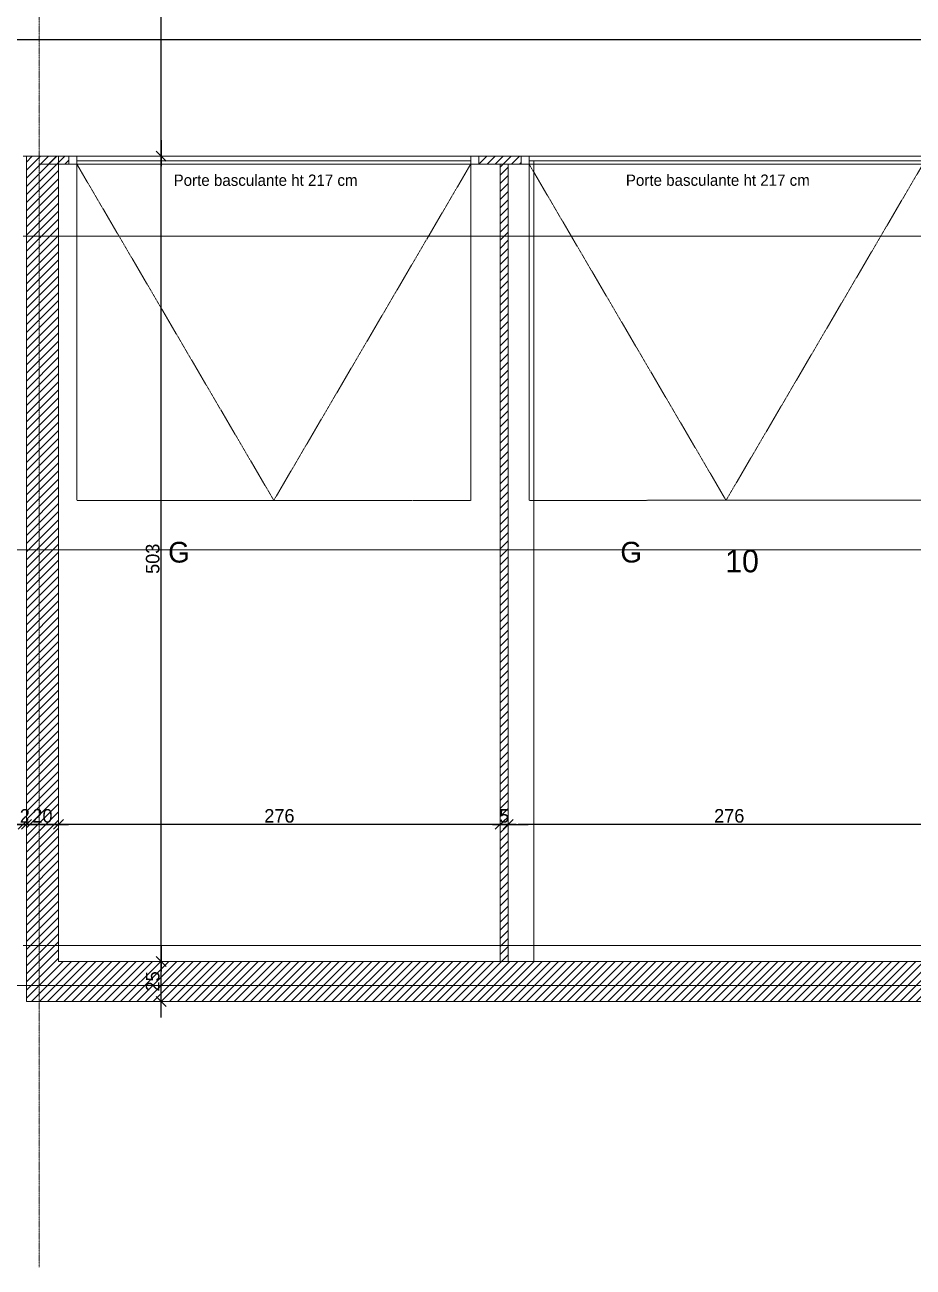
# Model space of a CAD drawing. Header units: millimetres. Extents: x -26249 to 60250, y -21218 to 23336.
# Drawn here: x 14526 to 15081, y -10677 to -9901 of the extents above; entities that cross this region are included whole.
import ezdxf

# ---------------------------------------------------------------- set-up
doc = ezdxf.new("R2010")
doc.units = ezdxf.units.MM
for name, pattern in [('ISO-02', [0.75, 0.6, -0.15]), ('Style de ligne -1', [0.41664, 0.20828, -0.20836]), ('Style de ligne -6', [1.04164, 0.625, -0.20828, 0.06943, -0.13893]), ('VW-01', [0.41656, 0.20828, -0.20828])]:
    doc.linetypes.add(name, pattern=pattern)
for name, color, linetype, lineweight, true_color in [('B BATI-structure', 1, 'VW-01', 18, 0xff0000), ('C ANNOTATIONS-axes', 1, 'ISO-02', 13, 0xff0000), ('C ANNOTATIONS-axes horizontaux', 1, 'Style de ligne -1', 13, 0xff0000)]:
    doc.layers.add(name, color=color, linetype=linetype, lineweight=lineweight, true_color=true_color)
for name, color, linetype, lineweight in [('B GÈnÈral_Hatch', 7, 'Continuous', 5), ('B Général', 7, 'Continuous', 5), ('C ANNOTATIONS-cotation', 7, 'Continuous', 5), ('C ANNOTATIONS-prestations', 7, 'Continuous', 5)]:
    doc.layers.add(name, color=color, linetype=linetype, lineweight=lineweight)
doc.styles.add('Arial', font='arial.ttf')
doc.styles.add('Eurostile', font='')
doc.styles.get('Eurostile').set_extended_font_data('Eurostile')
doc.dimstyles.new('100é', dxfattribs={"dimtxt": 20.229601, "dimasz": 6.232178, "dimexe": 10, "dimexo": 25, "dimgap": 1, "dimtad": 1, "dimdec": 1, "dimtxsty": 'Arial', "dimblk": 'VW_SLASH', "dimblk1": 'VW_SLASH', "dimblk2": 'VW_SLASH', "dimcen": 0, "dimdle": 10, "dimazin": 0, "dimtfac": 1, "dimtdec": 1, "dimtix": 1, "dimtmove": 0, "dimatfit": 0, "dimldrblk": 'VW_FILLEDARROW', "dimfxl": 25, "dimfxlon": 1, "dimfrac": 2, "dimtolj": 1, "dimarcsym": 0})
pattern_1 = [(45, (8317.1126, -13762.2883), (2.4253472, -2.6458333), [])]

# ---------------------------------------------------------------- blocks, each defined once
blk = doc.blocks.new('Parking Spaces')
at = {"layer": 'B Général', "color": 7, "linetype": 'Continuous', "lineweight": 5}
for p, q in [((0, 0), (0, 500)), ((260, 0), (260, 500)), ((0, 0), (260, 0))]:
    blk.add_line(p, q, dxfattribs=at)
at = {"layer": 'B Général', "color": 7, "extrusion": (0, 0, -1), "insert": (130, 250), "char_height": 14.118, "attachment_point": 5, "text_direction": (-1, 0, 0), "line_spacing_factor": 0.894142, "style": 'Eurostile'}
blk.add_mtext('10', dxfattribs=at)
blk = doc.blocks.new('Porte basculante ht200cm')
at = {"layer": 'B Général', "color": 7, "linetype": 'Style de ligne -1', "lineweight": 5}
for p, q in [((-123, -2.5), (0, -212.5)), ((0, -212.5), (123, -2.5))]:
    blk.add_line(p, q, dxfattribs=at)
at = {"layer": 'B Général', "color": 7, "linetype": 'Continuous', "lineweight": 5, "flags": 128}
for points in [[(-128, 2.5), (128, 2.5), (128, -2.5), (-128, -2.5)], [(-123, 2.5), (123, 2.5), (123, -0.5), (-123, -0.5)]]:
    blk.add_lwpolyline(points, close=True, dxfattribs=at)
at = {"layer": 'B Général', "flags": 128}
for points in [[(-128, 2.5), (-123, 2.5), (-123, -2.5), (-128, -2.5)], [(123, 2.5), (128, 2.5), (128, -2.5), (123, -2.5)]]:
    blk.add_lwpolyline(points, close=True, dxfattribs=at)
at = {"layer": 'B Général', "color": 7, "linetype": 'Style de ligne -1', "lineweight": 5, "flags": 128}
blk.add_lwpolyline([(-123, -2.5), (123, -2.5), (123, -212.5), (-123, -212.5)], close=True, dxfattribs=at)
at = {"layer": 'B Général', "insert": (-66, -238.42), "char_height": 12.94, "attachment_point": 1, "line_spacing_factor": 0.894142, "style": 'Eurostile'}
blk.add_mtext('G', dxfattribs=at)
at = {"layer": 'C ANNOTATIONS-prestations', "insert": (-62.58, -8.98), "char_height": 7.059, "attachment_point": 1, "line_spacing_factor": 0.894142, "style": 'Eurostile'}
blk.add_mtext('Porte basculante ht 217 cm', dxfattribs=at)
blk = doc.blocks.new('axes 2')
at = {"layer": 'B Général', "color": 1, "linetype": 'Style de ligne -6', "lineweight": 13, "flags": 128}
blk.add_lwpolyline([(-1391, 1361.07), (-1391, 1277.57), (-1447.925, 1228.57), (-1447.925, -1373.93)], dxfattribs=at)
at = {"layer": 'C ANNOTATIONS-axes horizontaux', "color": 5, "true_color": 0x0000ff}
for p, q in [((4705, -925.93), (-4705, -925.93)), ((4705, -1197.93), (-4705, -1197.93))]:
    blk.add_line(p, q, dxfattribs=at)
blk = doc.blocks.new('VW_SLASH')
at = {"color": 0, "linetype": 'ByBlock', "lineweight": -2}
blk.add_line((1.6, 0), (-1, 0), dxfattribs=at)
at = {"color": 0, "linetype": 'Continuous', "lineweight": 20, "flags": 128}
blk.add_lwpolyline([(0.5, 0.5), (-0.5, -0.5)], dxfattribs=at)
blk = doc.blocks.new('*D759')
at = {"layer": 'C ANNOTATIONS-cotation', "color": 0, "linetype": 'Continuous', "lineweight": -2, "transparency": 16777216}
blk.add_line((15367.36, -9910.29), (13344.31, -9910.29), dxfattribs=at)
at = {"layer": 'Defpoints', "color": 0, "linetype": 'Continuous', "transparency": 16777216}
for p in [(13338.08, -9910.29), (15373.6, -9932.9), (13338.08, -9972.84)]:
    blk.add_point(p, dxfattribs=at)
at = {"layer": 'C ANNOTATIONS-cotation', "color": 0, "linetype": 'Continuous', "lineweight": -2, "transparency": 16777216, "xscale": 6.232177734375, "yscale": 6.232177734375, "zscale": 6.232177734375, "rotation": 180}
blk.add_blockref('VW_SLASH', (13338.08, -9910.29), dxfattribs=at)
at = {"layer": 'C ANNOTATIONS-cotation', "color": 0, "linetype": 'Continuous', "lineweight": -2, "transparency": 16777216, "xscale": 6.232177734375, "yscale": 6.232177734375, "zscale": 6.232177734375}
blk.add_blockref('VW_SLASH', (15373.6, -9910.29), dxfattribs=at)
at = {"layer": 'C ANNOTATIONS-cotation', "color": 0, "linetype": 'Continuous', "lineweight": 5, "transparency": 16777216, "insert": (14355.84, -9905.05), "char_height": 8.471, "attachment_point": 5, "style": 'Eurostile'}
blk.add_mtext('\\A1;2036', dxfattribs=at)
blk = doc.blocks.new('VW_FILLEDARROW')
at = {"linetype": 'Continuous', "lineweight": 0}
blk.add_hatch(color=0, dxfattribs=at).paths.add_polyline_path([(-1.6, 0.43), (0, 0), (-1.6, -0.43)])
at = {"color": 0, "linetype": 'Continuous', "lineweight": 5, "flags": 128}
blk.add_lwpolyline([(-1.6, 0.43), (0, 0), (-1.6, -0.43)], close=True, dxfattribs=at)
blk = doc.blocks.new('*D765')
at = {"layer": 'C ANNOTATIONS-cotation', "color": 0, "linetype": 'Continuous', "lineweight": -2, "transparency": 16777216}
blk.add_line((14611.11, -9976.67), (14611.11, -9388.13), dxfattribs=at)
at = {"layer": 'Defpoints', "color": 0, "linetype": 'Continuous', "transparency": 16777216}
for p in [(14547, -9381.9), (14611.11, -9381.9), (14510, -9982.9)]:
    blk.add_point(p, dxfattribs=at)
at = {"layer": 'C ANNOTATIONS-cotation', "color": 0, "linetype": 'Continuous', "lineweight": -2, "transparency": 16777216, "xscale": 6.232177734375, "yscale": 6.232177734375, "zscale": 6.232177734375}
for p, rotation in [((14611.11, -9381.9), 90), ((14611.11, -9982.9), 270)]:
    blk.add_blockref('VW_SLASH', p, dxfattribs=dict(at, rotation=rotation))
at = {"layer": 'C ANNOTATIONS-cotation', "color": 0, "linetype": 'Continuous', "lineweight": 5, "transparency": 16777216, "insert": (14605.88, -9682.4), "char_height": 8.471, "attachment_point": 5, "rotation": 90, "style": 'Eurostile'}
blk.add_mtext('\\A1;601', dxfattribs=at)
blk = doc.blocks.new('*D766')
at = {"layer": 'C ANNOTATIONS-cotation', "color": 0, "linetype": 'Continuous', "lineweight": -2, "transparency": 16777216}
blk.add_line((14611.11, -10479.67), (14611.11, -9989.13), dxfattribs=at)
at = {"layer": 'Defpoints', "color": 0, "linetype": 'Continuous', "transparency": 16777216}
for p in [(14510, -9982.9), (14611.11, -9982.9), (14547, -10485.9)]:
    blk.add_point(p, dxfattribs=at)
at = {"layer": 'C ANNOTATIONS-cotation', "color": 0, "linetype": 'Continuous', "lineweight": -2, "transparency": 16777216, "xscale": 6.232177734375, "yscale": 6.232177734375, "zscale": 6.232177734375}
for p, rotation in [((14611.11, -9982.9), 90), ((14611.11, -10485.9), 270)]:
    blk.add_blockref('VW_SLASH', p, dxfattribs=dict(at, rotation=rotation))
at = {"layer": 'C ANNOTATIONS-cotation', "color": 0, "linetype": 'Continuous', "lineweight": 5, "transparency": 16777216, "insert": (14605.88, -10234.4), "char_height": 8.471, "attachment_point": 5, "rotation": 90, "style": 'Eurostile'}
blk.add_mtext('\\A1;503', dxfattribs=at)
blk = doc.blocks.new('*D767')
at = {"layer": 'C ANNOTATIONS-cotation', "color": 0, "linetype": 'Continuous', "lineweight": -2, "transparency": 16777216}
blk.add_line((14611.11, -10504.67), (14611.11, -10492.13), dxfattribs=at)
at = {"layer": 'Defpoints', "color": 0, "linetype": 'Continuous', "transparency": 16777216}
for p in [(14547, -10485.9), (14611.11, -10485.9), (14547, -10510.9)]:
    blk.add_point(p, dxfattribs=at)
at = {"layer": 'C ANNOTATIONS-cotation', "color": 0, "linetype": 'Continuous', "lineweight": -2, "transparency": 16777216, "xscale": 6.232177734375, "yscale": 6.232177734375, "zscale": 6.232177734375}
for p, rotation in [((14611.11, -10485.9), 90), ((14611.11, -10510.9), 270)]:
    blk.add_blockref('VW_SLASH', p, dxfattribs=dict(at, rotation=rotation))
at = {"layer": 'C ANNOTATIONS-cotation', "color": 0, "linetype": 'Continuous', "lineweight": 5, "transparency": 16777216, "insert": (14605.88, -10498.4), "char_height": 8.471, "attachment_point": 5, "rotation": 90, "style": 'Eurostile'}
blk.add_mtext('\\A1;25', dxfattribs=at)
blk = doc.blocks.new('*D775')
at = {"layer": 'C ANNOTATIONS-cotation', "color": 0, "linetype": 'Continuous', "lineweight": -2, "transparency": 16777216}
blk.add_line((14518.77, -10400.29), (14511.31, -10400.29), dxfattribs=at)
at = {"layer": 'Defpoints', "color": 0, "linetype": 'Continuous', "transparency": 16777216}
for p in [(14505.08, -10400.29), (14505.08, -10432.89), (14525, -10432.89)]:
    blk.add_point(p, dxfattribs=at)
at = {"layer": 'C ANNOTATIONS-cotation', "color": 0, "linetype": 'Continuous', "lineweight": -2, "transparency": 16777216, "xscale": 6.232177734375, "yscale": 6.232177734375, "zscale": 6.232177734375, "rotation": 180}
blk.add_blockref('VW_SLASH', (14505.08, -10400.29), dxfattribs=at)
at = {"layer": 'C ANNOTATIONS-cotation', "color": 0, "linetype": 'Continuous', "lineweight": -2, "transparency": 16777216, "xscale": 6.232177734375, "yscale": 6.232177734375, "zscale": 6.232177734375}
blk.add_blockref('VW_SLASH', (14525, -10400.29), dxfattribs=at)
at = {"layer": 'C ANNOTATIONS-cotation', "color": 0, "linetype": 'Continuous', "lineweight": 5, "transparency": 16777216, "insert": (14515.04, -10395.05), "char_height": 8.471, "attachment_point": 5, "style": 'Eurostile'}
blk.add_mtext('\\A1;20', dxfattribs=at)
blk = doc.blocks.new('*D776')
at = {"layer": 'C ANNOTATIONS-cotation', "color": 0, "linetype": 'Continuous', "lineweight": -2, "transparency": 16777216}
for p, q in [((14518.77, -10400.29), (14512.54, -10400.29)), ((14527, -10400.29), (14525, -10400.29)), ((14533.23, -10400.29), (14539.47, -10400.29))]:
    blk.add_line(p, q, dxfattribs=at)
at = {"layer": 'Defpoints', "color": 0, "linetype": 'Continuous', "transparency": 16777216}
for p in [(14525, -10400.29), (14525, -10432.89), (14527, -10432.89)]:
    blk.add_point(p, dxfattribs=at)
at = {"layer": 'C ANNOTATIONS-cotation', "color": 0, "linetype": 'Continuous', "lineweight": -2, "transparency": 16777216, "xscale": 6.232177734375, "yscale": 6.232177734375, "zscale": 6.232177734375, "rotation": 180}
blk.add_blockref('VW_SLASH', (14527, -10400.29), dxfattribs=at)
at = {"layer": 'C ANNOTATIONS-cotation', "color": 0, "linetype": 'Continuous', "lineweight": -2, "transparency": 16777216, "xscale": 6.232177734375, "yscale": 6.232177734375, "zscale": 6.232177734375}
blk.add_blockref('VW_SLASH', (14525, -10400.29), dxfattribs=at)
at = {"layer": 'C ANNOTATIONS-cotation', "color": 0, "linetype": 'Continuous', "lineweight": 5, "transparency": 16777216, "insert": (14526, -10395.05), "char_height": 8.471, "attachment_point": 5, "style": 'Eurostile'}
blk.add_mtext('\\A1;2', dxfattribs=at)
blk = doc.blocks.new('*D777')
at = {"layer": 'C ANNOTATIONS-cotation', "color": 0, "linetype": 'Continuous', "lineweight": -2, "transparency": 16777216}
blk.add_line((14540.77, -10400.29), (14533.23, -10400.29), dxfattribs=at)
at = {"layer": 'Defpoints', "color": 0, "linetype": 'Continuous', "transparency": 16777216}
for p in [(14527, -10400.29), (14527, -10432.89), (14547, -10435.89)]:
    blk.add_point(p, dxfattribs=at)
at = {"layer": 'C ANNOTATIONS-cotation', "color": 0, "linetype": 'Continuous', "lineweight": -2, "transparency": 16777216, "xscale": 6.232177734375, "yscale": 6.232177734375, "zscale": 6.232177734375, "rotation": 180}
blk.add_blockref('VW_SLASH', (14527, -10400.29), dxfattribs=at)
at = {"layer": 'C ANNOTATIONS-cotation', "color": 0, "linetype": 'Continuous', "lineweight": -2, "transparency": 16777216, "xscale": 6.232177734375, "yscale": 6.232177734375, "zscale": 6.232177734375}
blk.add_blockref('VW_SLASH', (14547, -10400.29), dxfattribs=at)
at = {"layer": 'C ANNOTATIONS-cotation', "color": 0, "linetype": 'Continuous', "lineweight": 5, "transparency": 16777216, "insert": (14537, -10395.05), "char_height": 8.471, "attachment_point": 5, "style": 'Eurostile'}
blk.add_mtext('\\A1;20', dxfattribs=at)
blk = doc.blocks.new('*D778')
at = {"layer": 'C ANNOTATIONS-cotation', "color": 0, "linetype": 'Continuous', "lineweight": -2, "transparency": 16777216}
blk.add_line((14816.77, -10400.29), (14553.23, -10400.29), dxfattribs=at)
at = {"layer": 'Defpoints', "color": 0, "linetype": 'Continuous', "transparency": 16777216}
for p in [(14823, -10393.79), (14547, -10400.29), (14547, -10435.89)]:
    blk.add_point(p, dxfattribs=at)
at = {"layer": 'C ANNOTATIONS-cotation', "color": 0, "linetype": 'Continuous', "lineweight": -2, "transparency": 16777216, "xscale": 6.232177734375, "yscale": 6.232177734375, "zscale": 6.232177734375, "rotation": 180}
blk.add_blockref('VW_SLASH', (14547, -10400.29), dxfattribs=at)
at = {"layer": 'C ANNOTATIONS-cotation', "color": 0, "linetype": 'Continuous', "lineweight": -2, "transparency": 16777216, "xscale": 6.232177734375, "yscale": 6.232177734375, "zscale": 6.232177734375}
blk.add_blockref('VW_SLASH', (14823, -10400.29), dxfattribs=at)
at = {"layer": 'C ANNOTATIONS-cotation', "color": 0, "linetype": 'Continuous', "lineweight": 5, "transparency": 16777216, "insert": (14685, -10395.05), "char_height": 8.471, "attachment_point": 5, "style": 'Eurostile'}
blk.add_mtext('\\A1;276', dxfattribs=at)
blk = doc.blocks.new('*D779')
at = {"layer": 'C ANNOTATIONS-cotation', "color": 0, "linetype": 'Continuous', "lineweight": -2, "transparency": 16777216}
for p, q in [((14816.77, -10400.29), (14810.54, -10400.29)), ((14828, -10400.29), (14823, -10400.29)), ((14834.23, -10400.29), (14840.47, -10400.29))]:
    blk.add_line(p, q, dxfattribs=at)
at = {"layer": 'Defpoints', "color": 0, "linetype": 'Continuous', "transparency": 16777216}
for p in [(14823, -10393.79), (14823, -10400.29), (14828, -10424.29)]:
    blk.add_point(p, dxfattribs=at)
at = {"layer": 'C ANNOTATIONS-cotation', "color": 0, "linetype": 'Continuous', "lineweight": -2, "transparency": 16777216, "xscale": 6.232177734375, "yscale": 6.232177734375, "zscale": 6.232177734375}
blk.add_blockref('VW_SLASH', (14823, -10400.29), dxfattribs=at)
at = {"layer": 'C ANNOTATIONS-cotation', "color": 0, "linetype": 'Continuous', "lineweight": -2, "transparency": 16777216, "xscale": 6.232177734375, "yscale": 6.232177734375, "zscale": 6.232177734375, "rotation": 180}
blk.add_blockref('VW_SLASH', (14828, -10400.29), dxfattribs=at)
at = {"layer": 'C ANNOTATIONS-cotation', "color": 0, "linetype": 'Continuous', "lineweight": 5, "transparency": 16777216, "insert": (14825.5, -10395.05), "char_height": 8.471, "attachment_point": 5, "style": 'Eurostile'}
blk.add_mtext('\\A1;5', dxfattribs=at)
blk = doc.blocks.new('*D780')
at = {"layer": 'C ANNOTATIONS-cotation', "color": 0, "linetype": 'Continuous', "lineweight": -2, "transparency": 16777216}
blk.add_line((15097.77, -10400.29), (14834.23, -10400.29), dxfattribs=at)
at = {"layer": 'Defpoints', "color": 0, "linetype": 'Continuous', "transparency": 16777216}
for p in [(14828, -10400.29), (14828, -10424.29), (15104, -10439.49)]:
    blk.add_point(p, dxfattribs=at)
at = {"layer": 'C ANNOTATIONS-cotation', "color": 0, "linetype": 'Continuous', "lineweight": -2, "transparency": 16777216, "xscale": 6.232177734375, "yscale": 6.232177734375, "zscale": 6.232177734375, "rotation": 180}
blk.add_blockref('VW_SLASH', (14828, -10400.29), dxfattribs=at)
at = {"layer": 'C ANNOTATIONS-cotation', "color": 0, "linetype": 'Continuous', "lineweight": -2, "transparency": 16777216, "xscale": 6.232177734375, "yscale": 6.232177734375, "zscale": 6.232177734375}
blk.add_blockref('VW_SLASH', (15104, -10400.29), dxfattribs=at)
at = {"layer": 'C ANNOTATIONS-cotation', "color": 0, "linetype": 'Continuous', "lineweight": 5, "transparency": 16777216, "insert": (14966, -10395.05), "char_height": 8.471, "attachment_point": 5, "style": 'Eurostile'}
blk.add_mtext('\\A1;276', dxfattribs=at)

msp = doc.modelspace()

# ---------------------------------------------------------------- hatches: boundary and pattern name
at = {"layer": 'B GÈnÈral_Hatch', "linetype": 'Continuous', "lineweight": 5}
h = msp.add_hatch(dxfattribs=at)
h.set_pattern_fill('50_BETON', style=0, pattern_type=2)
h.set_pattern_definition(pattern_1)
h.paths.add_polyline_path([(14527.001, -10510.899), (14547.001, -10485.899), (14547.001, -9982.899), (14527.001, -9982.899)])
h = msp.add_hatch(dxfattribs=at)
h.set_pattern_fill('50_BETON', style=0, pattern_type=2)
h.set_pattern_definition(pattern_1)
h.paths.add_polyline_path([(14535, -9982.919), (14535.001, -9987.919), (14553.501, -9987.917), (14553.5, -9982.917)])
h = msp.add_hatch(dxfattribs=at)
h.set_pattern_fill('50_BETON', style=0, pattern_type=2)
h.set_pattern_definition(pattern_1)
h.paths.add_polyline_path([(14809.5, -9982.9), (14809.501, -9987.9), (14836.001, -9987.898), (14836, -9982.898)])
h = msp.add_hatch(dxfattribs=at)
h.set_pattern_fill('50_BETON', style=0, pattern_type=2)
h.set_pattern_definition(pattern_1)
h.paths.add_polyline_path([(14828.001, -9987.899), (14823.001, -9987.899), (14823.001, -10485.862), (14828.001, -10485.862)])
h = msp.add_hatch(dxfattribs=at)
h.set_pattern_fill('50_BETON', style=0, pattern_type=2)
h.set_pattern_definition(pattern_1)
h.paths.add_polyline_path([(14547.001, -10485.899), (14527.001, -10510.899), (16763.597, -10510.899), (16743.597, -10485.899)])

# ---------------------------------------------------------------- linework, layer by layer
at = {"layer": 'B BATI-structure', "flags": 128}
msp.add_lwpolyline([(14525.001, -10032.918), (15373.597, -10032.918), (15373.597, -9982.918), (14525.001, -9982.918)], dxfattribs=at)
at = {"layer": 'B Général', "color": 7, "linetype": 'Continuous', "lineweight": 18}
for p, q in [((14527.001, -9982.899), (14527.001, -10510.899)), ((14535, -9982.919), (14553.5, -9982.917)), ((14547.001, -9982.899), (14547.001, -10485.899)), ((14809.5, -9982.9), (14836, -9982.898)), ((14535.001, -9987.919), (14553.501, -9987.917)), ((14809.501, -9987.9), (14836.001, -9987.898)), ((14823.001, -10485.862), (14823.001, -9987.899)), ((14828.001, -10485.862), (14828.001, -9987.899)), ((15103.001, -10485.899), (14547.001, -10485.899)), ((16763.597, -10510.899), (14527.001, -10510.899))]:
    msp.add_line(p, q, dxfattribs=at)
at = {"layer": 'B Général', "color": 7, "linetype": 'Continuous', "lineweight": 5}
for p, q in [((14527.001, -9982.899), (14527.001, -10510.899)), ((14527.001, -9982.899), (14547.001, -9982.899)), ((14535, -9982.919), (14553.5, -9982.917)), ((14547.001, -9982.899), (14547.001, -10485.899)), ((14553.501, -9987.917), (14553.5, -9982.917)), ((14809.5, -9982.9), (14836, -9982.898)), ((14809.501, -9987.9), (14809.5, -9982.9)), ((14836.001, -9987.898), (14836, -9982.898)), ((14535.001, -9987.919), (14553.501, -9987.917)), ((14809.501, -9987.9), (14836.001, -9987.898)), ((14823.001, -10485.862), (14823.001, -9987.899)), ((14828.001, -10485.862), (14828.001, -9987.899)), ((14589.448, -10485.899), (14547.001, -10485.899)), ((14593.97, -10485.899), (14609.448, -10485.899)), ((15103.001, -10485.899), (14613.97, -10485.899)), ((16763.597, -10510.899), (14527.001, -10510.899))]:
    msp.add_line(p, q, dxfattribs=at)
at = {"layer": 'B Général', "color": 250, "linetype": 'VW-01', "true_color": 0x444444}
msp.add_line((14525.001, -10475.899), (15373.597, -10475.899), dxfattribs=at)

# ---------------------------------------------------------------- block references
at = {"layer": 'B Général', "color": 7, "rotation": 0.003848887617203353}
for p in [(14681.5, -9985.409), (14964, -9985.39)]:
    msp.add_blockref('Porte basculante ht200cm', p, dxfattribs=at)
at = {"layer": 'B Général', "color": 7, "xscale": -1}
msp.add_blockref('Parking Spaces', (15104.001, -10485.899), dxfattribs=at)
at = {"layer": 'C ANNOTATIONS-axes', "color": 7}
msp.add_blockref('axes 2', (15982.925, -9302.97), dxfattribs=at)

# ---------------------------------------------------------------- dimensions: what is measured, and where the dimension line sits
at = {"layer": 'C ANNOTATIONS-cotation', "color": 7, "linetype": 'Continuous', "lineweight": 5}
for base, p1, p2, picture, middle in [((14611.113, -9381.899), (14510.001, -9982.899), (14547.001, -9381.899), '*D765', (14605.877, -9682.399)), ((14611.113, -9982.899), (14547.001, -10485.899), (14510.001, -9982.899), '*D766', (14605.877, -10234.399)), ((14611.113, -10485.899), (14547.001, -10510.899), (14547.001, -10485.899), '*D767', (14605.877, -10498.399))]:
    dim = msp.add_linear_dim(base=base, p1=p1, p2=p2, angle=270, dimstyle='100é', override={"dimtxt": 8.470801, "dimdec": 0, "dimpost": '<>', "dimtxsty": 'Eurostile', "dimse1": 1, "dimse2": 1, "dimtmove": 2}, dxfattribs=at)
    dim.commit()
    dim.dimension.update_dxf_attribs({"geometry": picture, "text_midpoint": middle})
for base, p1, p2, picture, middle in [((13338.079, -9910.288), (15373.597, -9932.899), (13338.079, -9972.835), '*D759', (14355.838, -9905.053)), ((14505.077, -10400.288), (14525.001, -10432.888), (14505.077, -10432.888), '*D775', (14515.039, -10395.053)), ((14525.001, -10400.288), (14527.001, -10432.888), (14525.001, -10432.888), '*D776', (14526.001, -10395.053)), ((14527.001, -10400.288), (14547.001, -10435.888), (14527.001, -10432.888), '*D777', (14537.001, -10395.053)), ((14547.001, -10400.288), (14823.001, -10393.788), (14547.001, -10435.888), '*D778', (14685.001, -10395.053)), ((14823.001, -10400.288), (14828.001, -10424.288), (14823.001, -10393.788), '*D779', (14825.501, -10395.053)), ((14828.001, -10400.288), (15104.001, -10439.488), (14828.001, -10424.288), '*D780', (14966.001, -10395.053))]:
    dim = msp.add_linear_dim(base=base, p1=p1, p2=p2, dimstyle='100é', override={"dimtxt": 8.470801, "dimdec": 0, "dimpost": '<>', "dimtxsty": 'Eurostile', "dimse1": 1, "dimse2": 1, "dimtmove": 2}, dxfattribs=at)
    dim.commit()
    dim.dimension.update_dxf_attribs({"geometry": picture, "text_midpoint": middle})

doc.saveas('drawing.dxf')
